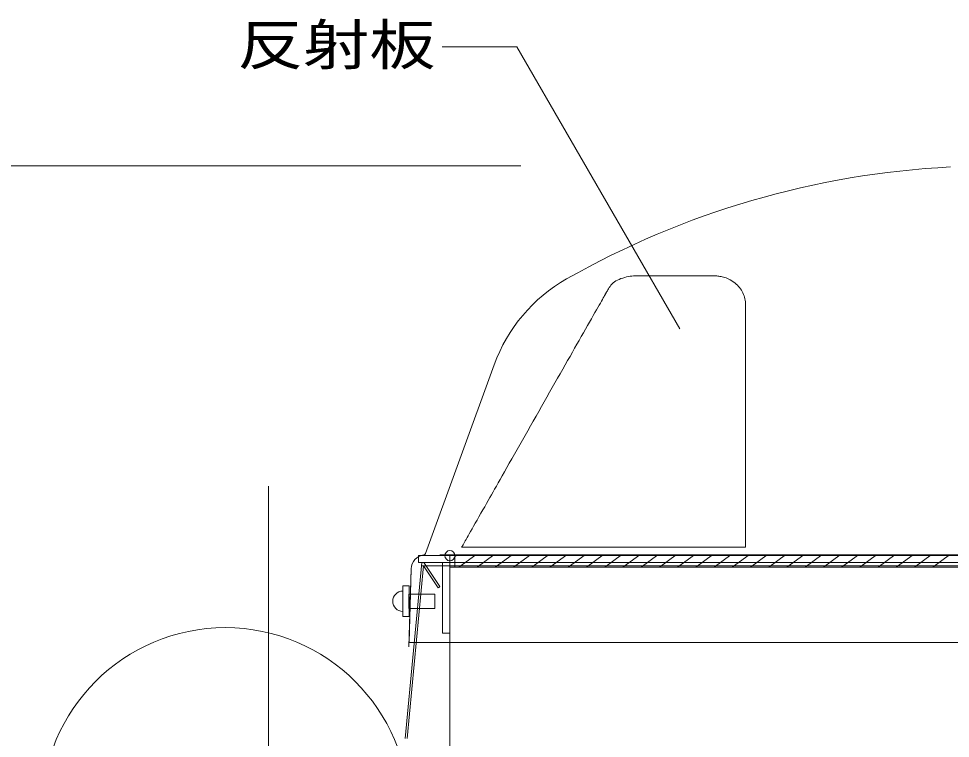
# Model space of a CAD drawing. Units: millimetres at full size, sheet at 1:10; details may follow other scales. Extents: x -1350 to 1480, y -1825 to 2250.
# Drawn here: x -833 to -375.9, y 49 to 402.3 of the extents above; entities that cross this region are included whole.
import ezdxf
from ezdxf.enums import TextEntityAlignment as Align

# ---------------------------------------------------------------- set-up
doc = ezdxf.new("R2010")
doc.units = ezdxf.units.MM
doc.header["$LTSCALE"] = 10
doc.header["$PDMODE"] = 32
doc.header["$PDSIZE"] = 5
for name, color, linetype, lineweight in [('0-0_50', 4, 'Continuous', 18), ('0-1_一般', 4, 'Continuous', 18), ('0-3_寸法', 4, 'Continuous', 18), ('0-9__0-2_プロット', 4, 'Continuous', 18), ('0-F_敷地', 4, 'Continuous', 18)]:
    doc.layers.add(name, color=color, linetype=linetype, lineweight=lineweight)
doc.styles.add('ＭＳ ゴシック', font='')
doc.styles.get('ＭＳ ゴシック').set_extended_font_data('MS Gothic')

msp = doc.modelspace()

# ---------------------------------------------------------------- linework, layer by layer
at = {"layer": '0-0_50'}
for p, q in [((-599.73, 232.4), (-633.48, 139.67)), ((-599.73, 232.4), (-633.48, 139.67)), ((-635.16, 133.67), (-75.16, 133.67)), ((-640.42, 132.17), (-641.52, 93.94))]:
    msp.add_line(p, q, dxfattribs=at)
for centre, radius, start, end in [((-354.33, -94.57), 424.56, 92.918, 119.6205), ((-633.23, 131.96), 7.19, 97.7225, 178.3511), ((-634.32, 139.97), 0.889, 277.7225, 340), ((-634.32, 139.97), 0.889, 277.7225, 340)]:
    msp.add_arc(centre, radius, start, end, dxfattribs=at)
at = {"layer": '0-1_一般'}
for p, q in [((-625.23, 388.34), (-588.64, 388.34)), ((-588.64, 388.34), (-508.72, 249.92)), ((-710.36, 0.24), (-710.36, 172.8)), ((-626.41, 139.09), (-83.91, 139.09)), ((-621.41, 133.05), (-621.41, 139.09)), ((-618.95, 138.21), (-617.74, 139.09)), ((-618.95, 133.05), (-618.95, 139.09)), ((-617.04, 133.05), (-608.8, 139.09)), ((-608.1, 133.05), (-599.86, 139.09)), ((-599.16, 133.05), (-590.92, 139.09)), ((-590.22, 133.05), (-581.98, 139.09)), ((-581.28, 133.05), (-573.04, 139.09)), ((-572.34, 133.05), (-564.1, 139.09)), ((-563.4, 133.05), (-555.16, 139.09)), ((-554.46, 133.05), (-546.22, 139.09)), ((-545.52, 133.05), (-537.28, 139.09)), ((-536.58, 133.05), (-528.33, 139.09)), ((-527.64, 133.05), (-519.39, 139.09)), ((-518.69, 133.05), (-510.45, 139.09)), ((-509.75, 133.05), (-501.51, 139.09)), ((-500.81, 133.05), (-492.57, 139.09)), ((-491.87, 133.05), (-483.63, 139.09)), ((-482.93, 133.05), (-474.69, 139.09)), ((-473.99, 133.05), (-465.75, 139.09)), ((-465.05, 133.05), (-456.81, 139.09)), ((-456.11, 133.05), (-447.87, 139.09)), ((-447.17, 133.05), (-438.93, 139.09)), ((-438.23, 133.05), (-429.98, 139.09)), ((-429.29, 133.05), (-421.04, 139.09)), ((-420.35, 133.05), (-412.1, 139.09)), ((-411.4, 133.05), (-403.16, 139.09)), ((-402.46, 133.05), (-394.22, 139.09)), ((-393.52, 133.05), (-385.28, 139.09)), ((-384.58, 133.05), (-376.34, 139.09)), ((-635.16, 135.24), (-643.35, 48.99)), ((-634.31, 133.66), (-642.36, 48.89)), ((-635.16, 133.67), (-75.16, 133.67)), ((-634.31, 133.66), (-627.15, 122.92)), ((-634.16, 135.24), (-626.31, 123.47)), ((-88.91, 133.05), (-621.41, 133.05)), ((-644.49, 108.8), (-644.49, 123.8)), ((-644.49, 123.8), (-641.49, 123.8)), ((-641.49, 123.8), (-641.49, 108.8)), ((-626.31, 123.47), (-627.08, 122.83)), ((-641.63, 112.8), (-641.63, 119.8)), ((-641.63, 119.8), (-628.87, 119.8)), ((-628.87, 119.8), (-628.87, 112.8)), ((-628.87, 112.8), (-641.63, 112.8)), ((-641.49, 108.8), (-644.49, 108.8))]:
    msp.add_line(p, q, dxfattribs=at)
msp.add_lwpolyline([(-635.16, 135.24), (-75.16, 135.24), (-76.16, 135.24)], dxfattribs=at)
msp.add_arc((-644.49, 116.3), 5, 90, 269.82, dxfattribs=at)
msp.add_point((-621.41, 138.67), dxfattribs=at)
at = {"layer": '0-3_寸法'}
for p, q in [((-538.45, 274.28), (-539.28, 273.9)), ((-537.54, 274.63), (-538.45, 274.28)), ((-536.61, 274.94), (-537.54, 274.63)), ((-535.69, 275.21), (-536.61, 274.94)), ((-534.8, 275.45), (-535.69, 275.21)), ((-533.92, 275.65), (-534.8, 275.45)), ((-533.06, 275.81), (-533.92, 275.65)), ((-532.22, 275.93), (-533.06, 275.81)), ((-531.39, 276.02), (-532.22, 275.93)), ((-530.59, 276.07), (-531.39, 276.02)), ((-530.23, 276.07), (-530.59, 276.07)), ((-530.2, 276.07), (-530.23, 276.07)), ((-530.22, 276.07), (-530.21, 276.07)), ((-530.22, 276.07), (-530.22, 276.07)), ((-530.21, 276.07), (-530.22, 276.07)), ((-530.21, 276.07), (-530.19, 276.07)), ((-530.19, 276.07), (-530.21, 276.07)), ((-530.18, 276.07), (-530.2, 276.07)), ((-530.19, 276.07), (-530.17, 276.07)), ((-530.16, 276.07), (-530.19, 276.07)), ((-530.16, 276.07), (-530.18, 276.07)), ((-530.17, 276.07), (-530.16, 276.07)), ((-530.15, 276.07), (-530.16, 276.07)), ((-530.16, 276.07), (-530.15, 276.07)), ((-530.12, 276.07), (-530.16, 276.07)), ((-530.15, 276.07), (-530.15, 276.07)), ((-530.07, 276.07), (-530.12, 276.07)), ((-530, 276.07), (-530.07, 276.07)), ((-529.91, 276.07), (-530, 276.07)), ((-529.79, 276.07), (-529.91, 276.07)), ((-529.64, 276.07), (-529.79, 276.07)), ((-529.46, 276.07), (-529.64, 276.07)), ((-529.26, 276.07), (-529.46, 276.07)), ((-529.03, 276.07), (-529.26, 276.07)), ((-528.77, 276.07), (-529.03, 276.07)), ((-528.47, 276.07), (-528.77, 276.07)), ((-528.12, 276.07), (-528.47, 276.07)), ((-527.71, 276.07), (-528.12, 276.07)), ((-527.25, 276.07), (-527.71, 276.07)), ((-526.73, 276.07), (-527.25, 276.07)), ((-526.16, 276.07), (-526.73, 276.07)), ((-525.53, 276.07), (-526.16, 276.07)), ((-524.85, 276.07), (-525.53, 276.07)), ((-524.12, 276.07), (-524.85, 276.07)), ((-523.37, 276.07), (-524.12, 276.07)), ((-522.59, 276.07), (-523.37, 276.07)), ((-521.79, 276.06), (-522.59, 276.07)), ((-520.96, 276.06), (-521.79, 276.06)), ((-520.1, 276.06), (-520.96, 276.06)), ((-519.22, 276.06), (-520.1, 276.06)), ((-518.31, 276.06), (-519.22, 276.06)), ((-517.38, 276.06), (-518.31, 276.06)), ((-516.44, 276.06), (-517.38, 276.06)), ((-515.49, 276.06), (-516.44, 276.06)), ((-514.53, 276.06), (-515.49, 276.06)), ((-513.56, 276.06), (-514.53, 276.06)), ((-512.58, 276.06), (-513.56, 276.06)), ((-511.6, 276.06), (-512.58, 276.06)), ((-510.6, 276.06), (-511.6, 276.06)), ((-509.6, 276.06), (-510.6, 276.06)), ((-508.61, 276.06), (-509.6, 276.06)), ((-507.63, 276.06), (-508.61, 276.06)), ((-506.65, 276.06), (-507.63, 276.06)), ((-505.68, 276.06), (-506.65, 276.06)), ((-504.72, 276.06), (-505.68, 276.06)), ((-503.76, 276.06), (-504.72, 276.06)), ((-502.82, 276.06), (-503.76, 276.06)), ((-501.88, 276.06), (-502.82, 276.06)), ((-500.98, 276.06), (-501.88, 276.06)), ((-500.1, 276.06), (-500.98, 276.06)), ((-499.24, 276.06), (-500.1, 276.06)), ((-498.41, 276.06), (-499.24, 276.06)), ((-497.6, 276.06), (-498.41, 276.06)), ((-496.82, 276.06), (-497.6, 276.06)), ((-496.06, 276.06), (-496.82, 276.06)), ((-495.34, 276.06), (-496.06, 276.06)), ((-494.67, 276.06), (-495.34, 276.06)), ((-494.04, 276.06), (-494.67, 276.06)), ((-493.47, 276.06), (-494.04, 276.06)), ((-492.95, 276.05), (-493.47, 276.06)), ((-492.47, 276.04), (-492.95, 276.05)), ((-492.05, 276.03), (-492.47, 276.04)), ((-491.67, 276.02), (-492.05, 276.03)), ((-491.3, 276.01), (-491.67, 276.02)), ((-490.91, 275.98), (-491.3, 276.01)), ((-490.47, 275.94), (-490.91, 275.98)), ((-490.01, 275.88), (-490.47, 275.94)), ((-489.52, 275.82), (-490.01, 275.88)), ((-488.99, 275.74), (-489.52, 275.82)), ((-488.44, 275.66), (-488.99, 275.74)), ((-487.85, 275.56), (-488.44, 275.66)), ((-487.24, 275.43), (-487.85, 275.56)), ((-486.61, 275.25), (-487.24, 275.43)), ((-485.96, 275.01), (-486.61, 275.25)), ((-485.29, 274.73), (-485.96, 275.01)), ((-484.61, 274.39), (-485.29, 274.73)), ((-483.9, 274), (-484.61, 274.39)), ((-543.25, 270.21), (-543.6, 269.66)), ((-542.88, 270.81), (-543.25, 270.21)), ((-542.45, 271.42), (-542.88, 270.81)), ((-541.95, 271.99), (-542.45, 271.42)), ((-541.39, 272.52), (-541.95, 271.99)), ((-540.76, 273.02), (-541.39, 272.52)), ((-540.05, 273.48), (-540.76, 273.02)), ((-539.28, 273.9), (-540.05, 273.48)), ((-483.19, 273.56), (-483.9, 274)), ((-482.45, 273.06), (-483.19, 273.56)), ((-481.73, 272.53), (-482.45, 273.06)), ((-481.05, 271.98), (-481.73, 272.53)), ((-480.43, 271.41), (-481.05, 271.98)), ((-479.86, 270.83), (-480.43, 271.41)), ((-479.33, 270.22), (-479.86, 270.83)), ((-478.85, 269.6), (-479.33, 270.22)), ((-546.21, 265.21), (-546.64, 264.44)), ((-545.81, 265.91), (-546.21, 265.21)), ((-545.46, 266.53), (-545.81, 265.91)), ((-545.64, 266.22), (-545.62, 266.24)), ((-545.64, 266.2), (-545.64, 266.22)), ((-545.63, 266.22), (-545.64, 266.2)), ((-545.64, 266.2), (-545.64, 266.2)), ((-545.61, 266.26), (-545.63, 266.22)), ((-545.62, 266.24), (-545.6, 266.29)), ((-545.58, 266.31), (-545.61, 266.26)), ((-545.6, 266.29), (-545.56, 266.35)), ((-545.54, 266.39), (-545.58, 266.31)), ((-545.56, 266.35), (-545.52, 266.42)), ((-545.48, 266.49), (-545.54, 266.39)), ((-545.52, 266.42), (-545.47, 266.51)), ((-545.41, 266.62), (-545.48, 266.49)), ((-545.47, 266.51), (-545.41, 266.61)), ((-545.14, 267.09), (-545.46, 266.53)), ((-545.32, 266.77), (-545.41, 266.62)), ((-545.41, 266.61), (-545.35, 266.72)), ((-545.35, 266.72), (-545.28, 266.85)), ((-545.22, 266.94), (-545.32, 266.77)), ((-545.28, 266.85), (-545.2, 266.98)), ((-545.11, 267.14), (-545.22, 266.94)), ((-545.2, 266.98), (-545.12, 267.13)), ((-544.87, 267.57), (-545.14, 267.09)), ((-545.12, 267.13), (-545.03, 267.29)), ((-544.98, 267.37), (-545.11, 267.14)), ((-545.03, 267.29), (-544.93, 267.46)), ((-544.84, 267.63), (-544.98, 267.37)), ((-544.93, 267.46), (-544.84, 267.62)), ((-544.63, 267.99), (-544.87, 267.57)), ((-544.65, 267.94), (-544.84, 267.63)), ((-544.84, 267.62), (-544.75, 267.78)), ((-544.75, 267.78), (-544.68, 267.91)), ((-544.68, 267.91), (-544.61, 268.03)), ((-544.44, 268.3), (-544.65, 267.94)), ((-544.44, 268.33), (-544.63, 267.99)), ((-544.61, 268.03), (-544.55, 268.13)), ((-544.55, 268.13), (-544.5, 268.21)), ((-544.5, 268.21), (-544.46, 268.28)), ((-544.46, 268.28), (-544.44, 268.33)), ((-544.19, 268.7), (-544.44, 268.3)), ((-543.91, 269.16), (-544.19, 268.7)), ((-543.6, 269.66), (-543.91, 269.16)), ((-478.43, 268.95), (-478.85, 269.6)), ((-478.05, 268.29), (-478.43, 268.95)), ((-477.71, 267.61), (-478.05, 268.29)), ((-477.41, 266.92), (-477.71, 267.61)), ((-477.15, 266.22), (-477.41, 266.92)), ((-476.93, 265.51), (-477.15, 266.22)), ((-476.74, 264.78), (-476.93, 265.51)), ((-548.87, 260.52), (-549.57, 259.29)), ((-548.23, 261.65), (-548.87, 260.52)), ((-547.64, 262.68), (-548.23, 261.65)), ((-547.12, 263.6), (-547.64, 262.68)), ((-546.64, 264.44), (-547.12, 263.6)), ((-476.59, 264.04), (-476.74, 264.78)), ((-476.47, 263.29), (-476.59, 264.04)), ((-476.39, 262.52), (-476.47, 263.29)), ((-476.39, 262.08), (-476.39, 262.52)), ((-476.39, 261.71), (-476.39, 262.08)), ((-476.39, 261.26), (-476.39, 261.71)), ((-476.39, 260.73), (-476.39, 261.26)), ((-476.39, 260.14), (-476.39, 260.73)), ((-551.15, 256.51), (-552.02, 254.96)), ((-550.33, 257.95), (-551.15, 256.51)), ((-549.57, 259.29), (-550.33, 257.95)), ((-476.39, 259.46), (-476.39, 260.14)), ((-476.39, 258.71), (-476.39, 259.46)), ((-476.39, 257.89), (-476.39, 258.71)), ((-476.39, 256.99), (-476.39, 257.89)), ((-476.39, 256), (-476.39, 256.99)), ((-476.39, 254.9), (-476.39, 256)), ((-553.94, 251.59), (-554.93, 249.84)), ((-552.96, 253.31), (-553.94, 251.59)), ((-552.02, 254.96), (-552.96, 253.31)), ((-476.39, 253.68), (-476.39, 254.9)), ((-476.39, 252.36), (-476.39, 253.68)), ((-476.39, 250.92), (-476.39, 252.36)), ((-555.95, 248.04), (-556.99, 246.21)), ((-554.93, 249.84), (-555.95, 248.04)), ((-476.39, 249.37), (-476.39, 250.92)), ((-476.39, 247.71), (-476.39, 249.37)), ((-476.39, 245.94), (-476.39, 247.71)), ((-559.14, 242.43), (-560.24, 240.48)), ((-558.05, 244.34), (-559.14, 242.43)), ((-556.99, 246.21), (-558.05, 244.34)), ((-476.39, 244.14), (-476.39, 245.94)), ((-476.39, 242.4), (-476.39, 244.14)), ((-476.39, 240.71), (-476.39, 242.4)), ((-561.37, 238.5), (-562.51, 236.48)), ((-560.24, 240.48), (-561.37, 238.5)), ((-476.39, 239.07), (-476.39, 240.71)), ((-476.39, 237.48), (-476.39, 239.07)), ((-563.69, 234.41), (-564.88, 232.31)), ((-562.51, 236.48), (-563.69, 234.41)), ((-476.39, 235.95), (-476.39, 237.48)), ((-476.39, 234.47), (-476.39, 235.95)), ((-476.39, 233.05), (-476.39, 234.47)), ((-566.1, 230.17), (-567.34, 227.98)), ((-564.88, 232.31), (-566.1, 230.17)), ((-476.39, 231.64), (-476.39, 233.05)), ((-476.39, 230.22), (-476.39, 231.64)), ((-476.39, 228.78), (-476.39, 230.22)), ((-476.39, 227.32), (-476.39, 228.78)), ((-568.6, 225.75), (-569.89, 223.49)), ((-567.34, 227.98), (-568.6, 225.75)), ((-476.39, 225.85), (-476.39, 227.32)), ((-476.39, 224.36), (-476.39, 225.85)), ((-476.39, 222.86), (-476.39, 224.36)), ((-571.2, 221.18), (-572.52, 218.85)), ((-569.89, 223.49), (-571.2, 221.18)), ((-476.39, 221.34), (-476.39, 222.86)), ((-476.39, 219.75), (-476.39, 221.34)), ((-476.39, 218.06), (-476.39, 219.75)), ((-573.85, 216.51), (-575.18, 214.17)), ((-572.52, 218.85), (-573.85, 216.51)), ((-476.39, 216.26), (-476.39, 218.06)), ((-476.39, 214.35), (-476.39, 216.26)), ((-576.51, 211.82), (-577.85, 209.46)), ((-575.18, 214.17), (-576.51, 211.82)), ((-476.39, 212.33), (-476.39, 214.35)), ((-476.39, 210.2), (-476.39, 212.33)), ((-579.19, 207.1), (-580.54, 204.73)), ((-577.85, 209.46), (-579.19, 207.1)), ((-476.39, 207.96), (-476.39, 210.2)), ((-476.39, 205.61), (-476.39, 207.96)), ((-581.88, 202.35), (-583.23, 199.98)), ((-580.54, 204.73), (-581.88, 202.35)), ((-476.39, 203.22), (-476.39, 205.61)), ((-476.39, 200.83), (-476.39, 203.22)), ((-584.56, 197.64), (-585.88, 195.31)), ((-583.23, 199.98), (-584.56, 197.64)), ((-476.39, 198.46), (-476.39, 200.83)), ((-476.39, 196.09), (-476.39, 198.46)), ((-587.19, 193.01), (-588.48, 190.73)), ((-585.88, 195.31), (-587.19, 193.01)), ((-476.39, 193.74), (-476.39, 196.09)), ((-476.39, 191.4), (-476.39, 193.74)), ((-589.76, 188.48), (-591.03, 186.24)), ((-588.48, 190.73), (-589.76, 188.48)), ((-476.39, 189.07), (-476.39, 191.4)), ((-476.39, 186.75), (-476.39, 189.07)), ((-592.29, 184.03), (-593.5, 181.88)), ((-591.03, 186.24), (-592.29, 184.03)), ((-476.39, 184.49), (-476.39, 186.75)), ((-476.39, 182.35), (-476.39, 184.49)), ((-594.66, 179.84), (-595.75, 177.91)), ((-593.5, 181.88), (-594.66, 179.84)), ((-476.39, 180.32), (-476.39, 182.35)), ((-476.39, 178.4), (-476.39, 180.32)), ((-476.39, 176.6), (-476.39, 178.4)), ((-597.76, 174.39), (-598.66, 172.79)), ((-596.79, 176.1), (-597.76, 174.39)), ((-595.75, 177.91), (-596.79, 176.1)), ((-476.39, 174.92), (-476.39, 176.6)), ((-476.39, 173.35), (-476.39, 174.92)), ((-600.29, 169.93), (-601.05, 168.58)), ((-599.51, 171.3), (-600.29, 169.93)), ((-598.66, 172.79), (-599.51, 171.3)), ((-476.39, 171.89), (-476.39, 173.35)), ((-476.39, 170.47), (-476.39, 171.89)), ((-476.39, 168.99), (-476.39, 170.47)), ((-602.66, 165.74), (-603.51, 164.25)), ((-601.84, 167.18), (-602.66, 165.74)), ((-601.05, 168.58), (-601.84, 167.18)), ((-476.39, 167.46), (-476.39, 168.99)), ((-476.39, 165.88), (-476.39, 167.46)), ((-476.39, 164.25), (-476.39, 165.88)), ((-605.29, 161.12), (-606.22, 159.48)), ((-604.38, 162.71), (-605.29, 161.12)), ((-603.51, 164.25), (-604.38, 162.71)), ((-476.39, 162.56), (-476.39, 164.25)), ((-476.39, 160.83), (-476.39, 162.56)), ((-476.39, 159.04), (-476.39, 160.83)), ((-608.11, 156.14), (-608.99, 154.59)), ((-607.17, 157.8), (-608.11, 156.14)), ((-606.22, 159.48), (-607.17, 157.8)), ((-476.39, 157.28), (-476.39, 159.04)), ((-476.39, 155.63), (-476.39, 157.28)), ((-476.39, 154.08), (-476.39, 155.63)), ((-610.57, 151.81), (-611.27, 150.57)), ((-609.81, 153.15), (-610.57, 151.81)), ((-608.99, 154.59), (-609.81, 153.15)), ((-476.39, 152.65), (-476.39, 154.08)), ((-476.39, 151.32), (-476.39, 152.65)), ((-476.39, 150.1), (-476.39, 151.32)), ((-613.48, 146.68), (-613.92, 145.92)), ((-613.01, 147.51), (-613.48, 146.68)), ((-612.49, 148.42), (-613.01, 147.51)), ((-611.91, 149.44), (-612.49, 148.42)), ((-611.27, 150.57), (-611.91, 149.44)), ((-476.39, 148.99), (-476.39, 150.1)), ((-476.39, 147.99), (-476.39, 148.99)), ((-476.39, 147.08), (-476.39, 147.99)), ((-476.39, 146.25), (-476.39, 147.08)), ((-615.48, 143.16), (-615.68, 142.81)), ((-615.68, 142.81), (-615.24, 142.82)), ((-615.25, 143.57), (-615.48, 143.16)), ((-614.97, 144.05), (-615.25, 143.57)), ((-615.24, 142.82), (-614.71, 142.82)), ((-614.66, 144.61), (-614.97, 144.05)), ((-614.71, 142.82), (-614.1, 142.82)), ((-614.31, 145.23), (-614.66, 144.61)), ((-613.92, 145.92), (-614.31, 145.23)), ((-614.1, 142.82), (-613.39, 142.82)), ((-613.39, 142.82), (-612.6, 142.82)), ((-612.6, 142.82), (-611.71, 142.82)), ((-611.71, 142.82), (-610.74, 142.82)), ((-610.74, 142.82), (-609.68, 142.82)), ((-609.68, 142.82), (-608.51, 142.82)), ((-608.51, 142.82), (-607.22, 142.82)), ((-607.22, 142.82), (-605.79, 142.82)), ((-605.79, 142.82), (-604.24, 142.82)), ((-604.24, 142.82), (-602.57, 142.82)), ((-602.57, 142.82), (-600.76, 142.82)), ((-600.76, 142.82), (-598.83, 142.82)), ((-598.83, 142.82), (-596.77, 142.82)), ((-596.77, 142.82), (-594.68, 142.82)), ((-594.68, 142.82), (-592.65, 142.82)), ((-592.65, 142.82), (-590.69, 142.82)), ((-590.69, 142.82), (-588.78, 142.82)), ((-588.78, 142.82), (-586.93, 142.82)), ((-586.93, 142.82), (-585.15, 142.82)), ((-585.15, 142.82), (-583.42, 142.83)), ((-583.42, 142.83), (-581.76, 142.83)), ((-581.76, 142.83), (-580.11, 142.83)), ((-580.11, 142.83), (-578.45, 142.83)), ((-578.45, 142.83), (-576.77, 142.83)), ((-576.77, 142.83), (-575.07, 142.83)), ((-575.07, 142.83), (-573.35, 142.83)), ((-573.35, 142.83), (-571.61, 142.83)), ((-571.61, 142.83), (-569.85, 142.83)), ((-569.85, 142.83), (-568.08, 142.83)), ((-568.08, 142.83), (-566.23, 142.83)), ((-566.23, 142.83), (-564.25, 142.83)), ((-564.25, 142.83), (-562.14, 142.83)), ((-562.14, 142.83), (-559.9, 142.83)), ((-559.9, 142.83), (-557.53, 142.83)), ((-557.53, 142.83), (-555.04, 142.83)), ((-555.04, 142.83), (-552.41, 142.84)), ((-552.41, 142.84), (-549.66, 142.84)), ((-549.66, 142.84), (-546.85, 142.84)), ((-546.85, 142.84), (-544.05, 142.84)), ((-544.05, 142.84), (-541.27, 142.84)), ((-541.27, 142.84), (-538.51, 142.84)), ((-538.51, 142.84), (-535.76, 142.84)), ((-535.76, 142.84), (-533.03, 142.84)), ((-533.03, 142.84), (-530.32, 142.84)), ((-530.32, 142.84), (-527.62, 142.84)), ((-527.62, 142.84), (-524.99, 142.84)), ((-524.99, 142.84), (-522.5, 142.84)), ((-522.5, 142.84), (-520.14, 142.85)), ((-520.14, 142.85), (-517.91, 142.85)), ((-517.91, 142.85), (-515.81, 142.85)), ((-515.81, 142.85), (-513.85, 142.85)), ((-513.85, 142.85), (-512.01, 142.85)), ((-512.01, 142.85), (-510.31, 142.85)), ((-510.31, 142.85), (-508.65, 142.85)), ((-508.65, 142.85), (-506.92, 142.85)), ((-506.92, 142.85), (-505.13, 142.85)), ((-505.13, 142.85), (-503.28, 142.85)), ((-503.28, 142.85), (-501.36, 142.85)), ((-501.36, 142.85), (-499.39, 142.85)), ((-499.39, 142.85), (-497.35, 142.85)), ((-497.35, 142.85), (-495.24, 142.85)), ((-495.24, 142.85), (-493.18, 142.85)), ((-493.18, 142.85), (-491.24, 142.85)), ((-491.24, 142.85), (-489.43, 142.86)), ((-489.43, 142.86), (-487.75, 142.86)), ((-487.75, 142.86), (-486.2, 142.86)), ((-486.2, 142.86), (-484.78, 142.86)), ((-484.78, 142.86), (-483.5, 142.86)), ((-483.5, 142.86), (-482.34, 142.86)), ((-482.34, 142.86), (-481.29, 142.86)), ((-481.29, 142.86), (-480.33, 142.86)), ((-480.33, 142.86), (-479.45, 142.86)), ((-479.45, 142.86), (-478.67, 142.86)), ((-478.67, 142.86), (-477.97, 142.86)), ((-477.97, 142.86), (-477.35, 142.86)), ((-477.35, 142.86), (-476.83, 142.86)), ((-476.83, 142.86), (-476.39, 142.86)), ((-476.39, 145.49), (-476.39, 146.25)), ((-476.39, 144.82), (-476.39, 145.49)), ((-476.39, 144.21), (-476.39, 144.82)), ((-476.39, 143.68), (-476.39, 144.21)), ((-476.39, 143.23), (-476.39, 143.68)), ((-476.39, 142.86), (-476.39, 143.23))]:
    msp.add_line(p, q, dxfattribs=at)
at = {"layer": '0-9__0-2_プロット'}
msp.add_circle((-731.59, 13.33), 90, dxfattribs=at)
at = {"layer": '0-F_敷地'}
for p, q in [((-586.59, 330.04), (-1022.5, 330.04)), ((-636.84, 138.67), (-621.41, 138.67)), ((-636.84, 135.24), (-636.84, 138.67)), ((-621.41, 138.67), (-621.41, 100.57)), ((-621.41, 138.67), (-88.91, 138.67)), ((-621.41, -261.33), (-621.41, 138.67)), ((-625, 135.24), (-636.84, 135.24)), ((-625, 100.57), (-625, 135.24)), ((-640.42, 132.17), (-641.46, 96)), ((-621.41, 100.57), (-625, 100.57)), ((-60.16, 96), (-641.46, 96))]:
    msp.add_line(p, q, dxfattribs=at)
for centre, radius, start, end in [((-524.71, 205.1), 79.83, 119.6205, 160), ((-633.23, 131.96), 7.19, 97.7225, 178.3511), ((-634.32, 139.97), 0.889, 277.7225, 340), ((-634.32, 139.97), 0.889, 277.7225, 340)]:
    msp.add_arc(centre, radius, start, end, dxfattribs=at)

# ---------------------------------------------------------------- texts
at = {"layer": '0-1_一般', "color": 7, "style": 'ＭＳ ゴシック', "width": 1.2}
msp.add_text('反射板', height=19.79, dxfattribs=at).set_placement((-725.71, 373.62), align=Align.BOTTOM_LEFT)

doc.saveas('drawing.dxf')
